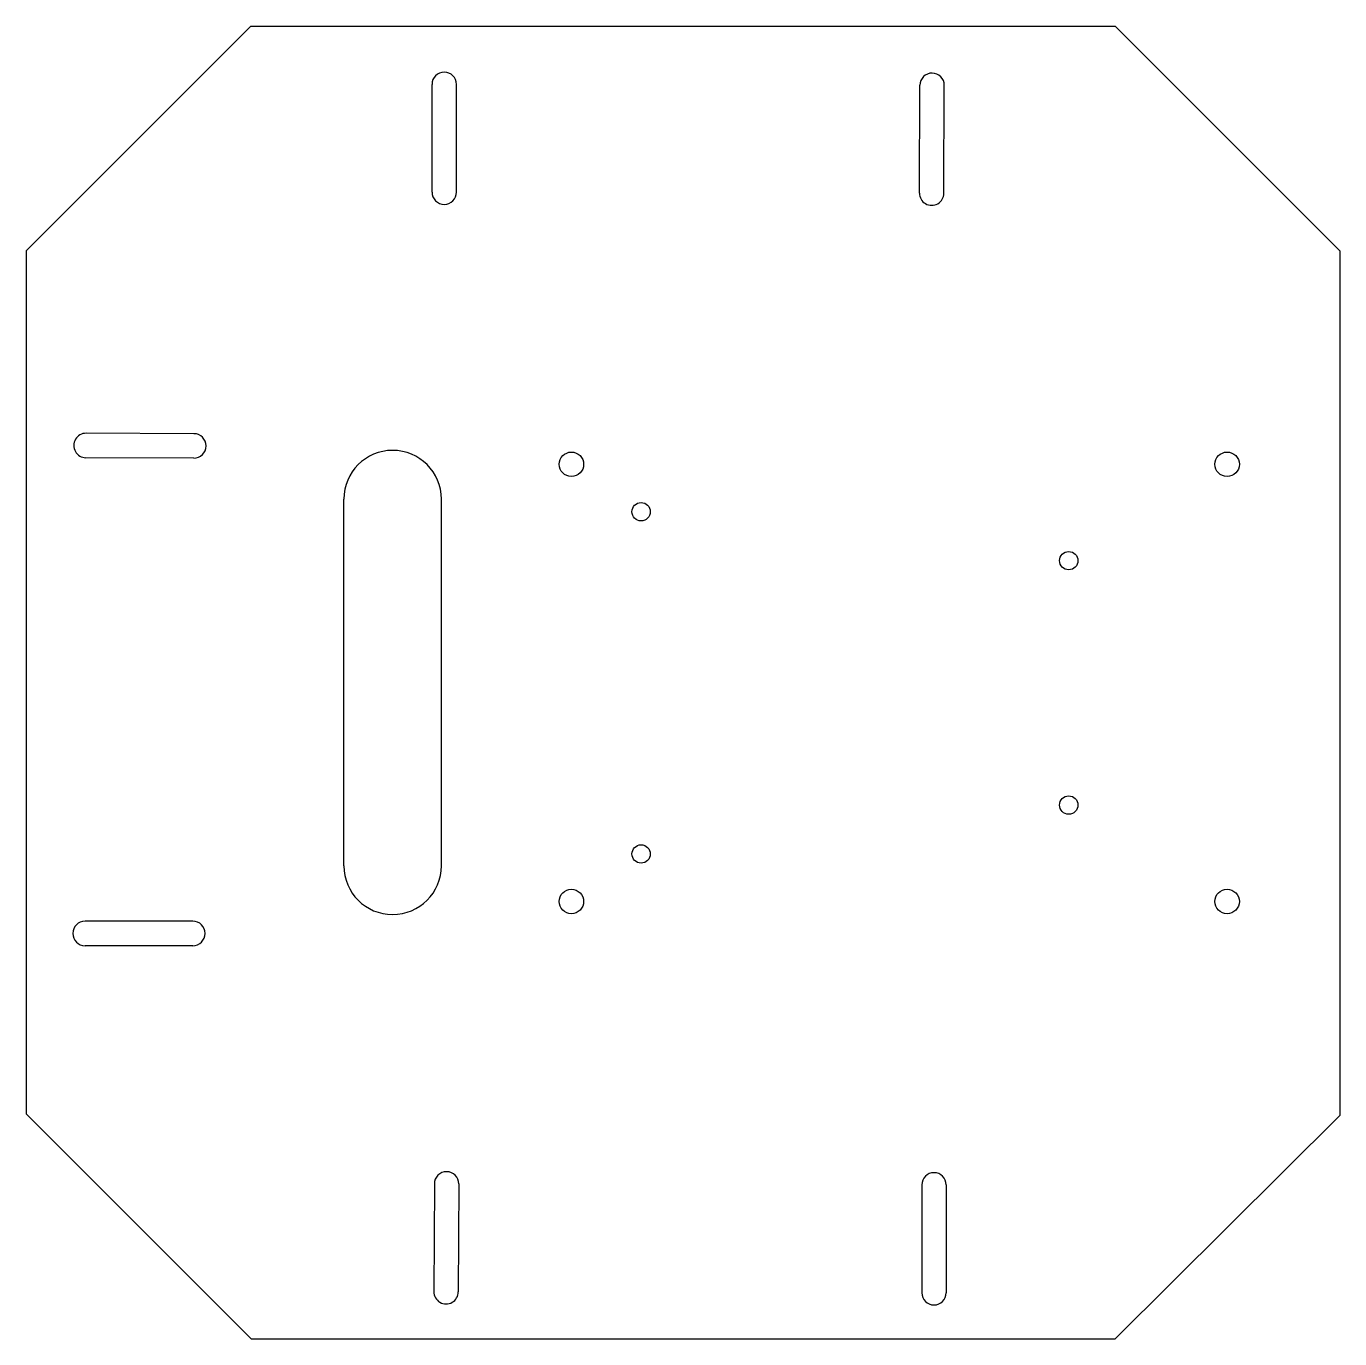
# Model space of a CAD drawing. Header units: millimetres. Extents: x -110 to 105, y -98 to 117.
import ezdxf

# ---------------------------------------------------------------- set-up
doc = ezdxf.new("R2010")
doc.units = ezdxf.units.MM

msp = doc.modelspace()

# ---------------------------------------------------------------- linework, layer by layer
at = {"color": 7, "linetype": 'Continuous', "lineweight": 25}
for p, q in [((-73.6, 117.28), (-110.37, 80.51)), ((-73.6, 117.28), (67.86, 117.28)), ((104.63, 80.51), (67.86, 117.28)), ((-43.95, 90.14), (-43.95, 107.78)), ((-39.95, 90.14), (-39.95, 107.78)), ((35.84, 89.99), (35.91, 107.63)), ((39.84, 89.97), (39.91, 107.62)), ((-110.37, 80.51), (-110.37, -60.7)), ((104.63, 80.51), (104.63, -60.95)), ((-82.93, 50.61), (-100.58, 50.68)), ((-82.95, 46.61), (-100.59, 46.68)), ((-58.39, -20.1), (-58.39, 39.9)), ((-42.42, -20.1), (-42.42, 39.9)), ((-83.1, -29.18), (-100.74, -29.18)), ((-83.1, -33.18), (-100.74, -33.18)), ((-110.37, -60.7), (-73.57, -97.5)), ((67.89, -97.5), (104.63, -60.95)), ((-43.57, -72.16), (-43.65, -89.81)), ((-39.57, -72.18), (-39.65, -89.82)), ((36.22, -72.33), (36.22, -89.97)), ((40.22, -72.33), (40.22, -89.97)), ((-73.57, -97.5), (67.89, -97.5))]:
    msp.add_line(p, q, dxfattribs=at)
for centre, radius in [((-21.13, 45.6), 2), ((86.2, 45.6), 2), ((-9.72, 37.83), 1.5), ((60.28, 29.83), 1.5), ((60.28, -10.17), 1.5), ((-9.72, -18.17), 1.5), ((-21.13, -25.95), 2), ((86.2, -25.95), 2)]:
    msp.add_circle(centre, radius, dxfattribs=at)
for centre, radius, start, end in [((-41.95, 107.78), 2, 0, 180), ((37.91, 107.62), 2, 359.7685, 179.7685), ((-41.95, 90.14), 2, 180, 0), ((37.84, 89.98), 2, 179.7685, 359.7685), ((-100.59, 48.68), 2, 89.7685, 269.7685), ((-82.94, 48.61), 2, 269.7685, 89.7685), ((-50.4, 39.9), 7.98, 0, 180), ((-50.4, -20.1), 7.98, 180, 0), ((-100.74, -31.18), 2, 90, 270), ((-83.1, -31.18), 2, 270, 90), ((-41.57, -72.17), 2, 359.7685, 179.7685), ((38.22, -72.33), 2, 0, 180), ((-41.65, -89.81), 2, 179.7685, 359.7685), ((38.22, -89.97), 2, 180, 0)]:
    msp.add_arc(centre, radius, start, end, dxfattribs=at)

doc.saveas('drawing.dxf')
